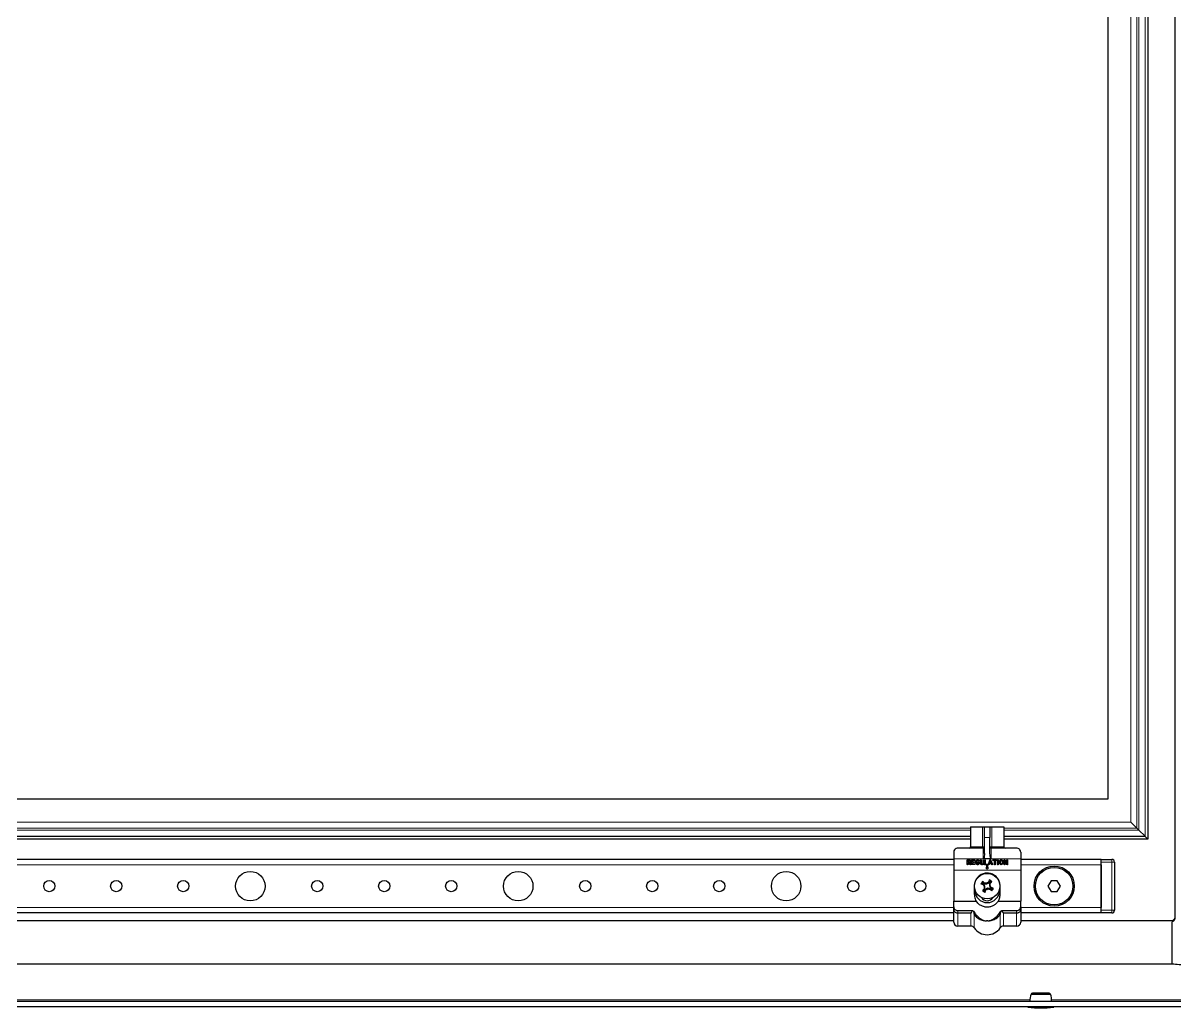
# Model space of a CAD drawing. Header units: millimetres. Extents: x -988 to 2049, y -1707 to 978.
# Drawn here: x 1357.3 to 1787.2, y -1433.2 to -1065.4 of the extents above; entities that cross this region are included whole.
import ezdxf

# ---------------------------------------------------------------- set-up
doc = ezdxf.new("R2010")
doc.units = ezdxf.units.MM

msp = doc.modelspace()

# ---------------------------------------------------------------- linework, layer by layer
at = {"color": 7, "linetype": 'Continuous', "lineweight": 25}
for p, q in [((1787.14, 689.34), (1787.14, -1399.66)), ((1777.14, 659.84), (1777.14, -1370.16)), ((1762.14, 644.84), (1762.14, -1355.16)), ((1762.14, -1355.16), (922.14, -1355.16)), ((1710.89, -1365.51), (1710.89, -1373.01)), ((1710.89, -1365.51), (1715.42, -1365.51)), ((1715.42, -1365.51), (1716.14, -1365.51)), ((1716.14, -1365.51), (1718.14, -1365.51)), ((1716.14, -1369.51), (1716.14, -1365.51)), ((1718.14, -1365.51), (1718.14, -1369.51)), ((1718.14, -1365.51), (1718.86, -1365.51)), ((1718.86, -1365.51), (1723.39, -1365.51)), ((1723.39, -1365.51), (1723.39, -1373.01)), ((1773.04, -1366.06), (1770.73, -1363.75)), ((1773.73, -1366.75), (1773.04, -1366.06)), ((1776.04, -1369.06), (1773.73, -1366.75)), ((1710.89, -1370.16), (907.14, -1370.16)), ((1716.14, -1375.45), (1716.14, -1369.51)), ((1718.14, -1375.45), (1718.14, -1369.51)), ((1777.14, -1370.16), (1723.39, -1370.16)), ((1777.14, -1370.16), (1776.14, -1369.16)), ((1704.64, -1375.01), (1704.64, -1377.51)), ((1715.64, -1373.51), (1706.14, -1373.51)), ((1728.14, -1373.51), (1718.64, -1373.51)), ((1729.64, -1375.01), (1729.64, -1377.51)), ((1704.64, -1377.66), (924.64, -1377.66)), ((1704.64, -1377.51), (1704.64, -1381.76)), ((1709.73, -1379.53), (1709.73, -1377.86)), ((1709.73, -1377.86), (1710.49, -1377.86)), ((1710.49, -1378.13), (1710, -1378.13)), ((1710, -1378.13), (1710, -1378.63)), ((1710, -1378.63), (1710.59, -1378.63)), ((1710.29, -1378.89), (1710, -1378.89)), ((1710, -1378.89), (1710, -1379.53)), ((1710.78, -1379.6), (1710.29, -1378.89)), ((1710.59, -1378.89), (1711, -1379.46)), ((1711.34, -1379.64), (1711.34, -1377.86)), ((1711.34, -1377.86), (1712.4, -1377.86)), ((1712.4, -1379.64), (1711.34, -1379.64)), ((1712.4, -1378.13), (1711.6, -1378.13)), ((1711.6, -1378.13), (1711.6, -1378.53)), ((1711.6, -1378.53), (1712.35, -1378.53)), ((1712.35, -1378.8), (1711.6, -1378.8)), ((1711.6, -1378.8), (1711.6, -1379.37)), ((1711.6, -1379.37), (1712.4, -1379.37)), ((1713.88, -1378.97), (1713.67, -1378.97)), ((1713.68, -1378.7), (1714.17, -1378.7)), ((1714.17, -1378.7), (1714.17, -1379)), ((1714.6, -1379.05), (1714.6, -1377.97)), ((1714.86, -1377.97), (1714.86, -1379.05)), ((1715.61, -1379.03), (1715.61, -1377.97)), ((1715.87, -1377.97), (1715.87, -1379.04)), ((1716.16, -1379.66), (1716.16, -1378)), ((1717.22, -1379.66), (1716.16, -1379.66)), ((1716.42, -1378), (1716.42, -1379.4)), ((1716.42, -1379.4), (1717.22, -1379.4)), ((1717.39, -1379.86), (1716.89, -1379.86)), ((1716.89, -1379.86), (1716.89, -1380.86)), ((1717.39, -1380.86), (1717.39, -1379.86)), ((1717.58, -1379.48), (1718.15, -1377.95)), ((1717.92, -1379.33), (1717.83, -1379.57)), ((1718.73, -1379.33), (1717.92, -1379.33)), ((1718.32, -1378.19), (1718.01, -1379.06)), ((1718.01, -1379.06), (1718.64, -1379.06)), ((1718.64, -1379.06), (1718.32, -1378.19)), ((1718.48, -1377.97), (1719.07, -1379.49)), ((1718.82, -1379.57), (1718.73, -1379.33)), ((1719.41, -1377.86), (1720.53, -1377.86)), ((1719.83, -1378.13), (1719.41, -1378.13)), ((1719.83, -1379.59), (1719.83, -1378.13)), ((1720.53, -1378.13), (1720.14, -1378.13)), ((1720.14, -1378.13), (1720.14, -1379.59)), ((1721, -1379.53), (1721, -1377.99)), ((1721.26, -1377.99), (1721.26, -1379.53)), ((1723.42, -1379.53), (1723.42, -1377.97)), ((1724.52, -1379.55), (1723.68, -1378.29)), ((1723.68, -1378.29), (1723.68, -1379.52)), ((1723.69, -1377.92), (1724.5, -1379.16)), ((1724.5, -1379.16), (1724.5, -1377.97)), ((1724.76, -1377.97), (1724.76, -1379.53)), ((1729.64, -1377.51), (1729.64, -1381.76)), ((1759.64, -1377.66), (1729.64, -1377.66)), ((1759.64, -1377.66), (1763.64, -1377.66)), ((1759.64, -1378.66), (1759.64, -1377.66)), ((1759.64, -1396.66), (1759.64, -1378.66)), ((1759.64, -1379.66), (1759.64, -1395.66)), ((1764.64, -1378.66), (1764.64, -1396.66)), ((1704.64, -1381.76), (1704.64, -1393.26)), ((1716.64, -1380.86), (1717.14, -1381.36)), ((1716.89, -1380.86), (1716.64, -1380.86)), ((1717.14, -1381.36), (1717.64, -1380.86)), ((1717.64, -1380.86), (1717.39, -1380.86)), ((1729.64, -1381.76), (1729.64, -1393.26)), ((1712.29, -1387.66), (1712.29, -1390.66)), ((1715.12, -1386.71), (1714.82, -1386.82)), ((1715.12, -1386.71), (1715.46, -1386.2)), ((1715.88, -1386.97), (1715.12, -1386.71)), ((1715.46, -1386.2), (1715.43, -1385.88)), ((1715.46, -1386.2), (1716, -1386.79)), ((1715.88, -1386.97), (1715.72, -1387.15)), ((1716.32, -1387.83), (1715.88, -1386.97)), ((1716, -1386.79), (1716.1, -1386.57)), ((1716, -1386.79), (1716.97, -1386.84)), ((1716.32, -1387.83), (1716.08, -1387.88)), ((1716.27, -1388.8), (1716.32, -1387.83)), ((1717.31, -1388.48), (1716.45, -1388.92)), ((1716.97, -1386.84), (1716.92, -1386.6)), ((1716.97, -1386.84), (1717.83, -1386.4)), ((1717.31, -1388.48), (1717.36, -1388.72)), ((1718.28, -1388.53), (1717.31, -1388.48)), ((1717.83, -1386.4), (1717.65, -1386.24)), ((1717.83, -1386.4), (1718.09, -1385.65)), ((1718.01, -1386.52), (1717.96, -1387.49)), ((1717.96, -1387.49), (1718.2, -1387.44)), ((1717.96, -1387.49), (1718.4, -1388.35)), ((1718.09, -1385.65), (1717.99, -1385.34)), ((1718.6, -1385.98), (1718.01, -1386.52)), ((1718.01, -1386.52), (1718.24, -1386.62)), ((1718.09, -1385.65), (1718.6, -1385.98)), ((1718.4, -1388.35), (1718.56, -1388.17)), ((1718.4, -1388.35), (1719.16, -1388.61)), ((1718.6, -1385.98), (1718.92, -1385.95)), ((1721.99, -1390.66), (1721.99, -1387.66)), ((1740.99, -1385.66), (1739.83, -1387.66)), ((1739.83, -1387.66), (1740.99, -1389.66)), ((1743.3, -1385.66), (1740.99, -1385.66)), ((1744.45, -1387.66), (1743.3, -1385.66)), ((1743.3, -1389.66), (1744.45, -1387.66)), ((1712.49, -1389.16), (1712.29, -1389.16)), ((1715.68, -1389.35), (1715.36, -1389.37)), ((1715.68, -1389.35), (1716.27, -1388.8)), ((1716.19, -1389.68), (1715.68, -1389.35)), ((1716.27, -1388.8), (1716.05, -1388.7)), ((1716.45, -1388.92), (1716.19, -1389.68)), ((1716.19, -1389.68), (1716.29, -1389.98)), ((1716.45, -1388.92), (1716.63, -1389.08)), ((1718.28, -1388.53), (1718.18, -1388.76)), ((1718.83, -1389.12), (1718.28, -1388.53)), ((1719.16, -1388.61), (1718.83, -1389.12)), ((1718.83, -1389.12), (1718.85, -1389.44)), ((1719.16, -1388.61), (1719.46, -1388.51)), ((1721.99, -1389.16), (1721.79, -1389.16)), ((1740.99, -1389.66), (1743.3, -1389.66)), ((1704.64, -1395.41), (1704.64, -1393.26)), ((1704.64, -1393.26), (1713.05, -1393.26)), ((1704.64, -1396.32), (1704.64, -1395.41)), ((1704.64, -1401.11), (1704.64, -1396.32)), ((1706.14, -1396.8), (1711.66, -1396.8)), ((1721.23, -1393.26), (1729.64, -1393.26)), ((1722.62, -1396.8), (1728.14, -1396.8)), ((1729.64, -1395.41), (1729.64, -1393.26)), ((1729.64, -1395.41), (1729.64, -1396.32)), ((1729.64, -1396.32), (1729.64, -1401.11)), ((1759.64, -1397.66), (1759.64, -1396.66)), ((1704.64, -1400.66), (898.14, -1400.66)), ((1704.64, -1397.66), (924.64, -1397.66)), ((1706.14, -1397.69), (1711.05, -1397.69)), ((1723.23, -1397.69), (1728.14, -1397.69)), ((1759.64, -1397.66), (1729.64, -1397.66)), ((1786.14, -1400.66), (1729.64, -1400.66)), ((1763.64, -1397.66), (1759.64, -1397.66)), ((1786.14, -1416.66), (1786.14, -1400.99)), ((1711.05, -1402.61), (1706.14, -1402.61)), ((1728.14, -1402.61), (1723.23, -1402.61)), ((898.14, -1416.66), (1786.14, -1416.66)), ((847.44, -1430.66), (1836.84, -1430.66)), ((1733.55, -1428.05), (1737.14, -1428.05)), ((1740.24, -1427.66), (1734.04, -1427.66)), ((1737.14, -1428.05), (1740.73, -1428.05)), ((847.44, -1432.66), (1836.84, -1432.66))]:
    msp.add_line(p, q, dxfattribs=at)
at = {"color": 8, "linetype": 'Continuous', "lineweight": 18}
for p, q in [((1776.04, 658.74), (1776.04, -1369.06)), ((1776.14, 658.84), (1776.14, -1369.16)), ((1770.73, 653.43), (1770.73, -1363.75)), ((1773.04, 655.74), (1773.04, -1366.06)), ((1773.73, 656.43), (1773.73, -1366.75)), ((1710.89, -1366.75), (910.55, -1366.75)), ((1710.89, -1366.06), (911.24, -1366.06)), ((1770.73, -1363.75), (913.55, -1363.75)), ((1715.42, -1373.01), (1715.42, -1365.51)), ((1718.86, -1365.51), (1718.86, -1373.01)), ((1773.04, -1366.06), (1723.39, -1366.06)), ((1773.73, -1366.75), (1723.39, -1366.75)), ((1710.89, -1369.16), (908.14, -1369.16)), ((1710.89, -1369.06), (908.24, -1369.06)), ((1718.14, -1369.51), (1716.14, -1369.51)), ((1776.04, -1369.06), (1723.39, -1369.06)), ((1776.14, -1369.16), (1723.39, -1369.16)), ((1710.89, -1373.01), (1715.42, -1373.01)), ((1715.42, -1373.01), (1716.14, -1373.01)), ((1715.64, -1377.51), (1715.64, -1373.51)), ((1716.14, -1377.51), (1716.14, -1375.45)), ((1718.14, -1373.01), (1718.86, -1373.01)), ((1718.64, -1373.51), (1718.64, -1377.44)), ((1718.86, -1373.01), (1723.39, -1373.01)), ((1704.64, -1379.66), (924.64, -1379.66)), ((1715.64, -1377.51), (1704.64, -1377.51)), ((1729.64, -1377.51), (1716.14, -1377.51)), ((1759.64, -1379.66), (1729.64, -1379.66)), ((1763.64, -1378.66), (1759.64, -1378.66)), ((1763.64, -1377.66), (1763.64, -1378.66)), ((1763.64, -1396.66), (1763.64, -1378.66)), ((1763.64, -1378.66), (1764.64, -1378.66)), ((1729.64, -1381.76), (1704.64, -1381.76)), ((1704.64, -1395.66), (924.64, -1395.66)), ((1706.14, -1396.8), (1706.14, -1397.69)), ((1728.14, -1397.69), (1728.14, -1396.8)), ((1759.64, -1395.66), (1729.64, -1395.66)), ((1759.64, -1396.66), (1763.64, -1396.66)), ((1763.64, -1396.66), (1763.64, -1397.66)), ((1763.64, -1396.66), (1764.64, -1396.66)), ((1706.14, -1397.69), (1706.14, -1402.61)), ((1711.05, -1402.61), (1711.05, -1397.69)), ((1712.29, -1398.29), (1712.29, -1403.26)), ((1722, -1403.26), (1722, -1398.29)), ((1723.23, -1397.69), (1723.23, -1402.61)), ((1728.14, -1402.61), (1728.14, -1397.69)), ((1733.1, -1430.06), (951.19, -1430.06)), ((1836.54, -1430.06), (1741.19, -1430.06)), ((1732.28, -1432.79), (1737.14, -1432.79)), ((1732.39, -1432.91), (1737.14, -1432.91)), ((1737.14, -1432.79), (1742, -1432.79)), ((1737.14, -1432.91), (1741.89, -1432.91))]:
    msp.add_line(p, q, dxfattribs=at)
at = {"color": 8, "linetype": 'Continuous', "lineweight": 18, "flags": 128}
for points in [[(1715.42, -1373.01), (1715.41, -1373.11), (1715.41, -1373.2), (1715.39, -1373.29), (1715.38, -1373.36), (1715.36, -1373.43), (1715.33, -1373.47), (1715.31, -1373.5), (1715.28, -1373.51)], [(1719, -1373.51), (1718.98, -1373.5), (1718.95, -1373.47), (1718.93, -1373.43), (1718.91, -1373.36), (1718.89, -1373.29), (1718.88, -1373.2), (1718.87, -1373.11), (1718.86, -1373.01)]]:
    msp.add_lwpolyline(points, dxfattribs=at)
at = {"color": 7, "linetype": 'Continuous', "lineweight": 25}
for centre, radius in [((1442.14, -1387.66), 5.5), ((1542.14, -1387.66), 5.5), ((1642.14, -1387.66), 5.5), ((1717.14, -1387.66), 4.75), ((1742.14, -1387.66), 7.5), ((1742.14, -1387.66), 7), ((1367.14, -1387.66), 2.1), ((1392.14, -1387.66), 2.1), ((1417.14, -1387.66), 2.1), ((1467.14, -1387.66), 2.1), ((1492.14, -1387.66), 2.1), ((1517.14, -1387.66), 2.1), ((1567.14, -1387.66), 2.1), ((1592.14, -1387.66), 2.1), ((1617.14, -1387.66), 2.1), ((1667.14, -1387.66), 2.1), ((1692.14, -1387.66), 2.1)]:
    msp.add_circle(centre, radius, dxfattribs=at)
for centre, radius, start, end in [((1710.39, -1373.01), 0.5, 270, 0), ((1715.64, -1373.01), 0.5, 270, 0), ((1718.64, -1373.01), 0.5, 180, 270), ((1723.89, -1373.01), 0.5, 180, 270), ((1763.64, -1378.66), 1, 0, 90), ((1777.86, -1427.21), 74.88, 146.4919, 147.3486), ((1739.55, -1322.35), 69.05, 249.0058, 249.8057), ((1666.46, -1434.56), 69.05, 44.0348, 44.8347), ((1783.62, -1353.9), 75.61, 206.0937, 206.7115), ((1791.6, -1391.67), 75.61, 177.129, 177.7468), ((1713.13, -1462.12), 75.61, 87.129, 87.7468), ((1750.9, -1454.14), 75.61, 116.0937, 116.7115), ((1782.45, -1410.07), 69.05, 159.0058, 159.8057), ((1677.59, -1448.38), 74.88, 56.4919, 57.3486), ((1642.68, -1383.65), 75.61, 357.129, 357.7468), ((1650.66, -1421.42), 75.61, 26.0937, 26.7115), ((1670.24, -1336.98), 69.05, 314.0348, 314.8347), ((1694.73, -1452.97), 69.05, 69.0058, 69.8057), ((1717.14, -1389.16), 4.65, 180, 0), ((1717.14, -1390.66), 2.5, 209.1764, 330.8236), ((1764.04, -1438.34), 69.05, 134.0348, 134.8347), ((1756.69, -1326.94), 74.88, 236.4919, 237.3486), ((1651.83, -1365.25), 69.05, 339.0058, 339.8057), ((1683.38, -1321.18), 75.61, 296.0937, 296.7115), ((1721.15, -1313.2), 75.61, 267.129, 267.7468), ((1767.82, -1340.76), 69.05, 224.0348, 224.8347), ((1656.42, -1348.11), 74.88, 326.4919, 327.3486), ((1763.64, -1396.66), 1, 270, 0), ((1706.14, -1401.11), 1.5, 180, 270), ((1728.14, -1401.11), 1.5, 270, 0), ((1711.05, -1404.11), 1.5, 34.5604, 90), ((1717.14, -1399.92), 5.9, 214.5604, 325.4396), ((1723.23, -1404.11), 1.5, 90, 145.4396), ((1739.26, -1430.4), 6.18, 157.6346, 182.4658), ((1734.04, -1428.16), 0.5, 90, 166.6165), ((1740.24, -1428.16), 0.5, 13.3835, 90), ((1735.02, -1430.4), 6.18, 357.5342, 22.3654), ((1758.05, -1432.72), 25.77, 179.861, 180.139), ((1732.41, -1432.79), 0.126, 180, 263.9744), ((1737.14, -1387.91), 45.25, 263.9744, 269.9984), ((1737.14, -1387.91), 45.25, 270.0016, 276.0256), ((1741.88, -1432.79), 0.126, 276.0256, 0), ((1716.24, -1432.72), 25.77, 359.861, 0.139)]:
    msp.add_arc(centre, radius, start, end, dxfattribs=at)
msp.add_ellipse((17145.32, -1377.51), major_axis=(15429.18, 0), ratio=0.000259, start_param=3.123591, end_param=3.141593, dxfattribs=at)
for points, knots in [([(1706.14, -1373.51), (1706.14, -1373.51), (1706.07, -1373.51), (1705.72, -1373.54), (1705.19, -1373.77), (1704.72, -1374.35), (1704.66, -1374.82), (1704.64, -1375.01)], [0, 0, 0, 0, 0.003231, 0.101221, 0.514725, 0.80586, 1, 1, 1, 1]), ([(1716.14, -1375.45), (1716.1, -1375.79), (1716.02, -1376.49), (1715.77, -1377.16), (1715.64, -1377.51), (1715.64, -1377.51)], [0, 0, 0, 0, 0.4754612, 0.9940565, 1, 1, 1, 1]), ([(1718.64, -1377.44), (1718.64, -1377.44), (1718.64, -1377.44), (1718.63, -1377.43), (1718.62, -1377.42), (1718.58, -1377.33), (1718.46, -1377), (1718.24, -1376.37), (1718.18, -1375.77), (1718.14, -1375.45)], [0, 0, 0, 0, 0.00167, 0.003889, 0.009531, 0.034361, 0.132751, 0.526214, 1, 1, 1, 1]), ([(1729.64, -1375.01), (1729.62, -1374.82), (1729.56, -1374.35), (1729.09, -1373.77), (1728.56, -1373.54), (1728.21, -1373.51), (1728.14, -1373.51), (1728.14, -1373.51)], [0, 0, 0, 0, 0.19414, 0.485275, 0.898779, 0.996769, 1, 1, 1, 1]), ([(1709.85, -1379.66), (1709.83, -1379.66), (1709.8, -1379.66), (1709.75, -1379.62), (1709.74, -1379.57), (1709.73, -1379.54), (1709.73, -1379.53)], [0, 0, 0, 0, 0.280437, 0.558281, 0.778899, 1, 1, 1, 1]), ([(1710, -1379.53), (1710, -1379.55), (1709.99, -1379.59), (1709.95, -1379.64), (1709.9, -1379.66), (1709.87, -1379.66), (1709.85, -1379.66)], [0, 0, 0, 0, 0.280498, 0.558325, 0.778868, 1, 1, 1, 1]), ([(1710.49, -1377.86), (1710.57, -1377.87), (1710.7, -1377.88), (1710.81, -1377.96), (1710.86, -1378)], [0, 0, 0, 0, 0.559747, 1, 1, 1, 1]), ([(1710.68, -1378.19), (1710.65, -1378.17), (1710.59, -1378.13), (1710.52, -1378.13), (1710.49, -1378.13)], [0, 0, 0, 0, 0.559136, 1, 1, 1, 1]), ([(1710.59, -1378.63), (1710.61, -1378.63), (1710.65, -1378.62), (1710.68, -1378.59), (1710.69, -1378.58)], [0, 0, 0, 0, 0.558174, 1, 1, 1, 1]), ([(1710.83, -1378.8), (1710.79, -1378.83), (1710.72, -1378.88), (1710.63, -1378.89), (1710.59, -1378.89)], [0, 0, 0, 0, 0.56031, 1, 1, 1, 1]), ([(1710.76, -1378.39), (1710.76, -1378.35), (1710.75, -1378.27), (1710.7, -1378.22), (1710.68, -1378.19)], [0, 0, 0, 0, 0.559692, 1, 1, 1, 1]), ([(1710.69, -1378.58), (1710.7, -1378.57), (1710.73, -1378.54), (1710.76, -1378.47), (1710.76, -1378.42), (1710.76, -1378.39)], [0, 0, 0, 0, 0.279917, 0.56006, 1, 1, 1, 1]), ([(1710.88, -1379.66), (1710.87, -1379.66), (1710.84, -1379.66), (1710.81, -1379.64), (1710.79, -1379.62), (1710.78, -1379.6)], [0, 0, 0, 0, 0.28022, 0.561305, 1, 1, 1, 1]), ([(1711.03, -1378.39), (1711.02, -1378.48), (1711, -1378.64), (1710.88, -1378.75), (1710.83, -1378.8)], [0, 0, 0, 0, 0.559457, 1, 1, 1, 1]), ([(1710.86, -1378), (1710.92, -1378.06), (1711.01, -1378.18), (1711.02, -1378.32), (1711.03, -1378.39)], [0, 0, 0, 0, 0.558947, 1, 1, 1, 1]), ([(1711.03, -1379.53), (1711.02, -1379.55), (1711.02, -1379.59), (1710.97, -1379.63), (1710.92, -1379.66), (1710.89, -1379.66), (1710.88, -1379.66)], [0, 0, 0, 0, 0.278138, 0.558544, 0.779161, 1, 1, 1, 1]), ([(1711, -1379.46), (1711.01, -1379.47), (1711.02, -1379.49), (1711.03, -1379.52), (1711.03, -1379.53)], [0, 0, 0, 0, 0.561079, 1, 1, 1, 1]), ([(1712.35, -1378.53), (1712.37, -1378.53), (1712.41, -1378.54), (1712.47, -1378.56), (1712.5, -1378.61), (1712.5, -1378.65), (1712.5, -1378.67)], [0, 0, 0, 0, 0.2809452, 0.5598972, 0.7795247, 1, 1, 1, 1]), ([(1712.5, -1378.67), (1712.5, -1378.69), (1712.5, -1378.73), (1712.44, -1378.79), (1712.38, -1378.8), (1712.35, -1378.8)], [0, 0, 0, 0, 0.281099, 0.559768, 1, 1, 1, 1]), ([(1712.4, -1377.86), (1712.42, -1377.86), (1712.47, -1377.87), (1712.52, -1377.89), (1712.55, -1377.94), (1712.55, -1377.98), (1712.55, -1377.99)], [0, 0, 0, 0, 0.280872, 0.559701, 0.779382, 1, 1, 1, 1]), ([(1712.55, -1377.99), (1712.55, -1378.02), (1712.55, -1378.06), (1712.49, -1378.12), (1712.44, -1378.12), (1712.4, -1378.13)], [0, 0, 0, 0, 0.2810527, 0.5596626, 1, 1, 1, 1]), ([(1712.4, -1379.37), (1712.42, -1379.37), (1712.47, -1379.38), (1712.52, -1379.4), (1712.55, -1379.45), (1712.55, -1379.49), (1712.55, -1379.5)], [0, 0, 0, 0, 0.280912, 0.559714, 0.779499, 1, 1, 1, 1]), ([(1712.55, -1379.5), (1712.55, -1379.53), (1712.55, -1379.57), (1712.49, -1379.63), (1712.44, -1379.63), (1712.4, -1379.64)], [0, 0, 0, 0, 0.2812138, 0.5599009, 1, 1, 1, 1]), ([(1712.9, -1378.76), (1712.9, -1378.63), (1712.92, -1378.39), (1713.04, -1378.18), (1713.1, -1378.09)], [0, 0, 0, 0, 0.56034, 1, 1, 1, 1]), ([(1713.09, -1379.37), (1713.03, -1379.26), (1712.92, -1379.08), (1712.9, -1378.86), (1712.9, -1378.76)], [0, 0, 0, 0, 0.559347, 1, 1, 1, 1]), ([(1713.62, -1379.66), (1713.56, -1379.66), (1713.44, -1379.65), (1713.25, -1379.56), (1713.15, -1379.44), (1713.09, -1379.37)], [0, 0, 0, 0, 0.280314, 0.560507, 1, 1, 1, 1]), ([(1713.1, -1378.09), (1713.17, -1378.01), (1713.31, -1377.87), (1713.5, -1377.85), (1713.58, -1377.84)], [0, 0, 0, 0, 0.559217, 1, 1, 1, 1]), ([(1713.58, -1378.1), (1713.54, -1378.11), (1713.47, -1378.11), (1713.34, -1378.19), (1713.19, -1378.4), (1713.17, -1378.62), (1713.16, -1378.76)], [0, 0, 0, 0, 0.125332, 0.250695, 0.500738, 1, 1, 1, 1]), ([(1713.16, -1378.76), (1713.17, -1378.85), (1713.18, -1379), (1713.25, -1379.13), (1713.28, -1379.19)], [0, 0, 0, 0, 0.55998, 1, 1, 1, 1]), ([(1713.28, -1379.19), (1713.33, -1379.25), (1713.41, -1379.36), (1713.55, -1379.39), (1713.61, -1379.4)], [0, 0, 0, 0, 0.560858, 1, 1, 1, 1]), ([(1713.54, -1378.83), (1713.55, -1378.81), (1713.55, -1378.77), (1713.58, -1378.72), (1713.63, -1378.7), (1713.66, -1378.7), (1713.68, -1378.7)], [0, 0, 0, 0, 0.280637, 0.55889, 0.779144, 1, 1, 1, 1]), ([(1713.67, -1378.97), (1713.65, -1378.96), (1713.61, -1378.96), (1713.57, -1378.93), (1713.55, -1378.88), (1713.55, -1378.85), (1713.54, -1378.83)], [0, 0, 0, 0, 0.280664, 0.558735, 0.779002, 1, 1, 1, 1]), ([(1713.58, -1377.84), (1713.65, -1377.84), (1713.78, -1377.85), (1713.89, -1377.9), (1713.93, -1377.93)], [0, 0, 0, 0, 0.560514, 1, 1, 1, 1]), ([(1713.77, -1378.15), (1713.73, -1378.13), (1713.67, -1378.1), (1713.61, -1378.1), (1713.58, -1378.1)], [0, 0, 0, 0, 0.558634, 1, 1, 1, 1]), ([(1713.61, -1379.4), (1713.64, -1379.4), (1713.69, -1379.39), (1713.79, -1379.34), (1713.82, -1379.27), (1713.84, -1379.23)], [0, 0, 0, 0, 0.281265, 0.561609, 1, 1, 1, 1]), ([(1713.96, -1379.54), (1713.9, -1379.58), (1713.8, -1379.65), (1713.67, -1379.66), (1713.62, -1379.66)], [0, 0, 0, 0, 0.558998, 1, 1, 1, 1]), ([(1713.87, -1378.27), (1713.85, -1378.24), (1713.82, -1378.2), (1713.78, -1378.16), (1713.77, -1378.15)], [0, 0, 0, 0, 0.560467, 1, 1, 1, 1]), ([(1713.84, -1379.23), (1713.85, -1379.18), (1713.88, -1379.09), (1713.88, -1379), (1713.88, -1378.97)], [0, 0, 0, 0, 0.559597, 1, 1, 1, 1]), ([(1713.98, -1378.33), (1713.95, -1378.32), (1713.91, -1378.31), (1713.88, -1378.28), (1713.87, -1378.27)], [0, 0, 0, 0, 0.558039, 1, 1, 1, 1]), ([(1713.93, -1377.93), (1713.97, -1377.96), (1714.04, -1378.01), (1714.08, -1378.09), (1714.1, -1378.12)], [0, 0, 0, 0, 0.559542, 1, 1, 1, 1]), ([(1714.17, -1379), (1714.16, -1379.11), (1714.15, -1379.32), (1714.02, -1379.47), (1713.96, -1379.54)], [0, 0, 0, 0, 0.560493, 1, 1, 1, 1]), ([(1714.13, -1378.2), (1714.13, -1378.22), (1714.12, -1378.26), (1714.08, -1378.3), (1714.03, -1378.32), (1714, -1378.32), (1713.98, -1378.33)], [0, 0, 0, 0, 0.2777088, 0.5582085, 0.77892, 1, 1, 1, 1]), ([(1714.1, -1378.12), (1714.11, -1378.13), (1714.13, -1378.16), (1714.13, -1378.19), (1714.13, -1378.2)], [0, 0, 0, 0, 0.560691, 1, 1, 1, 1]), ([(1714.6, -1377.97), (1714.6, -1377.95), (1714.6, -1377.92), (1714.63, -1377.87), (1714.67, -1377.84), (1714.7, -1377.84), (1714.72, -1377.84)], [0, 0, 0, 0, 0.2808487, 0.55949, 0.7791576, 1, 1, 1, 1]), ([(1714.82, -1379.53), (1714.74, -1379.45), (1714.62, -1379.32), (1714.61, -1379.13), (1714.6, -1379.05)], [0, 0, 0, 0, 0.558332, 1, 1, 1, 1]), ([(1714.72, -1377.84), (1714.74, -1377.84), (1714.78, -1377.84), (1714.84, -1377.87), (1714.86, -1377.92), (1714.86, -1377.96), (1714.86, -1377.97)], [0, 0, 0, 0, 0.28091, 0.559174, 0.779166, 1, 1, 1, 1]), ([(1715.26, -1379.66), (1715.17, -1379.66), (1715.01, -1379.65), (1714.87, -1379.56), (1714.82, -1379.53)], [0, 0, 0, 0, 0.55925, 1, 1, 1, 1]), ([(1714.86, -1379.05), (1714.87, -1379.11), (1714.88, -1379.21), (1714.95, -1379.29), (1714.98, -1379.32)], [0, 0, 0, 0, 0.560313, 1, 1, 1, 1]), ([(1714.98, -1379.32), (1715.03, -1379.35), (1715.1, -1379.4), (1715.2, -1379.4), (1715.24, -1379.4)], [0, 0, 0, 0, 0.559441, 1, 1, 1, 1]), ([(1715.24, -1379.4), (1715.29, -1379.39), (1715.4, -1379.38), (1715.54, -1379.29), (1715.6, -1379.16), (1715.6, -1379.08), (1715.61, -1379.03)], [0, 0, 0, 0, 0.280935, 0.559487, 0.779245, 1, 1, 1, 1]), ([(1715.87, -1379.04), (1715.86, -1379.13), (1715.85, -1379.31), (1715.69, -1379.53), (1715.47, -1379.63), (1715.33, -1379.65), (1715.26, -1379.66)], [0, 0, 0, 0, 0.280416, 0.558636, 0.778958, 1, 1, 1, 1]), ([(1715.61, -1377.97), (1715.61, -1377.95), (1715.61, -1377.92), (1715.64, -1377.87), (1715.68, -1377.84), (1715.71, -1377.84), (1715.73, -1377.84)], [0, 0, 0, 0, 0.2809002, 0.5594983, 0.7791483, 1, 1, 1, 1]), ([(1715.73, -1377.84), (1715.75, -1377.84), (1715.79, -1377.84), (1715.84, -1377.87), (1715.87, -1377.92), (1715.87, -1377.96), (1715.87, -1377.97)], [0, 0, 0, 0, 0.280888, 0.559023, 0.779155, 1, 1, 1, 1]), ([(1716.16, -1378), (1716.16, -1377.98), (1716.16, -1377.94), (1716.19, -1377.89), (1716.23, -1377.87), (1716.26, -1377.86), (1716.28, -1377.86)], [0, 0, 0, 0, 0.280912, 0.559405, 0.779108, 1, 1, 1, 1]), ([(1716.28, -1377.86), (1716.3, -1377.86), (1716.34, -1377.87), (1716.39, -1377.9), (1716.42, -1377.95), (1716.42, -1377.98), (1716.42, -1378)], [0, 0, 0, 0, 0.280813, 0.559099, 0.77917, 1, 1, 1, 1]), ([(1717.22, -1379.4), (1717.24, -1379.4), (1717.28, -1379.4), (1717.34, -1379.43), (1717.37, -1379.48), (1717.37, -1379.51), (1717.37, -1379.53)], [0, 0, 0, 0, 0.280855, 0.559718, 0.779518, 1, 1, 1, 1]), ([(1717.37, -1379.53), (1717.37, -1379.55), (1717.37, -1379.59), (1717.31, -1379.65), (1717.26, -1379.66), (1717.22, -1379.66)], [0, 0, 0, 0, 0.281266, 0.560078, 1, 1, 1, 1]), ([(1717.57, -1379.54), (1717.57, -1379.53), (1717.57, -1379.51), (1717.58, -1379.49), (1717.58, -1379.48)], [0, 0, 0, 0, 0.559504, 1, 1, 1, 1]), ([(1717.7, -1379.66), (1717.68, -1379.66), (1717.64, -1379.65), (1717.6, -1379.62), (1717.58, -1379.58), (1717.57, -1379.55), (1717.57, -1379.54)], [0, 0, 0, 0, 0.2795786, 0.5591942, 0.7795822, 1, 1, 1, 1]), ([(1717.83, -1379.57), (1717.82, -1379.59), (1717.81, -1379.62), (1717.76, -1379.66), (1717.72, -1379.66), (1717.7, -1379.66)], [0, 0, 0, 0, 0.28077, 0.560807, 1, 1, 1, 1]), ([(1718.15, -1377.95), (1718.16, -1377.93), (1718.18, -1377.9), (1718.22, -1377.85), (1718.27, -1377.84), (1718.3, -1377.84)], [0, 0, 0, 0, 0.281465, 0.561772, 1, 1, 1, 1]), ([(1718.3, -1377.84), (1718.32, -1377.84), (1718.37, -1377.84), (1718.44, -1377.88), (1718.46, -1377.94), (1718.48, -1377.97)], [0, 0, 0, 0, 0.281226, 0.561522, 1, 1, 1, 1]), ([(1718.94, -1379.66), (1718.92, -1379.66), (1718.89, -1379.66), (1718.85, -1379.62), (1718.83, -1379.59), (1718.82, -1379.57)], [0, 0, 0, 0, 0.280695, 0.560335, 1, 1, 1, 1]), ([(1719.08, -1379.54), (1719.08, -1379.56), (1719.07, -1379.6), (1719.03, -1379.64), (1718.98, -1379.66), (1718.95, -1379.66), (1718.94, -1379.66)], [0, 0, 0, 0, 0.278517, 0.558613, 0.779333, 1, 1, 1, 1]), ([(1719.07, -1379.49), (1719.07, -1379.49), (1719.08, -1379.51), (1719.08, -1379.53), (1719.08, -1379.54)], [0, 0, 0, 0, 0.560081, 1, 1, 1, 1]), ([(1719.27, -1377.99), (1719.28, -1377.97), (1719.28, -1377.93), (1719.31, -1377.88), (1719.36, -1377.86), (1719.39, -1377.86), (1719.41, -1377.86)], [0, 0, 0, 0, 0.2807125, 0.5587014, 0.7790455, 1, 1, 1, 1]), ([(1719.41, -1378.13), (1719.39, -1378.13), (1719.35, -1378.12), (1719.3, -1378.09), (1719.28, -1378.04), (1719.27, -1378.01), (1719.27, -1377.99)], [0, 0, 0, 0, 0.28076, 0.558821, 0.778915, 1, 1, 1, 1]), ([(1719.97, -1379.73), (1719.95, -1379.73), (1719.9, -1379.73), (1719.85, -1379.7), (1719.83, -1379.64), (1719.83, -1379.61), (1719.83, -1379.59)], [0, 0, 0, 0, 0.280822, 0.559059, 0.779094, 1, 1, 1, 1]), ([(1720.14, -1379.59), (1720.14, -1379.62), (1720.13, -1379.66), (1720.07, -1379.73), (1720.01, -1379.73), (1719.97, -1379.73)], [0, 0, 0, 0, 0.280801, 0.559621, 1, 1, 1, 1]), ([(1720.53, -1377.86), (1720.55, -1377.86), (1720.59, -1377.87), (1720.65, -1377.89), (1720.68, -1377.94), (1720.69, -1377.98), (1720.69, -1377.99)], [0, 0, 0, 0, 0.280951, 0.559967, 0.779431, 1, 1, 1, 1]), ([(1720.69, -1377.99), (1720.69, -1378.02), (1720.68, -1378.06), (1720.62, -1378.12), (1720.57, -1378.12), (1720.53, -1378.13)], [0, 0, 0, 0, 0.281019, 0.559679, 1, 1, 1, 1]), ([(1721, -1377.99), (1721, -1377.97), (1721, -1377.94), (1721.03, -1377.89), (1721.07, -1377.87), (1721.1, -1377.86), (1721.12, -1377.86)], [0, 0, 0, 0, 0.280828, 0.559417, 0.779393, 1, 1, 1, 1]), ([(1721.12, -1379.66), (1721.1, -1379.66), (1721.06, -1379.66), (1721.02, -1379.62), (1721, -1379.57), (1721, -1379.54), (1721, -1379.53)], [0, 0, 0, 0, 0.2804367, 0.5582807, 0.7788987, 1, 1, 1, 1]), ([(1721.12, -1377.86), (1721.14, -1377.86), (1721.18, -1377.87), (1721.24, -1377.9), (1721.26, -1377.94), (1721.26, -1377.98), (1721.26, -1377.99)], [0, 0, 0, 0, 0.280765, 0.559178, 0.779175, 1, 1, 1, 1]), ([(1721.26, -1379.53), (1721.26, -1379.55), (1721.26, -1379.59), (1721.22, -1379.64), (1721.17, -1379.66), (1721.14, -1379.66), (1721.12, -1379.66)], [0, 0, 0, 0, 0.280518, 0.5583, 0.778735, 1, 1, 1, 1]), ([(1721.72, -1378.76), (1721.73, -1378.63), (1721.74, -1378.41), (1721.84, -1378.22), (1721.89, -1378.13)], [0, 0, 0, 0, 0.559914, 1, 1, 1, 1]), ([(1721.9, -1379.38), (1721.84, -1379.27), (1721.73, -1379.08), (1721.72, -1378.86), (1721.72, -1378.76)], [0, 0, 0, 0, 0.559149, 1, 1, 1, 1]), ([(1721.89, -1378.13), (1721.96, -1378.04), (1722.08, -1377.88), (1722.28, -1377.85), (1722.37, -1377.84)], [0, 0, 0, 0, 0.560137, 1, 1, 1, 1]), ([(1722.4, -1379.66), (1722.34, -1379.66), (1722.23, -1379.65), (1722.05, -1379.56), (1721.95, -1379.45), (1721.9, -1379.38)], [0, 0, 0, 0, 0.280367, 0.560574, 1, 1, 1, 1]), ([(1722.08, -1378.31), (1722.05, -1378.39), (1721.99, -1378.53), (1721.98, -1378.69), (1721.98, -1378.76)], [0, 0, 0, 0, 0.559075, 1, 1, 1, 1]), ([(1721.98, -1378.76), (1721.99, -1378.85), (1721.99, -1379), (1722.06, -1379.14), (1722.09, -1379.2)], [0, 0, 0, 0, 0.560273, 1, 1, 1, 1]), ([(1722.37, -1378.1), (1722.33, -1378.11), (1722.26, -1378.11), (1722.16, -1378.18), (1722.11, -1378.26), (1722.08, -1378.31)], [0, 0, 0, 0, 0.279832, 0.559843, 1, 1, 1, 1]), ([(1722.09, -1379.2), (1722.13, -1379.26), (1722.21, -1379.37), (1722.34, -1379.39), (1722.4, -1379.4)], [0, 0, 0, 0, 0.5605673, 1, 1, 1, 1]), ([(1722.37, -1377.84), (1722.43, -1377.84), (1722.54, -1377.85), (1722.74, -1377.94), (1722.84, -1378.06), (1722.9, -1378.13)], [0, 0, 0, 0, 0.280496, 0.560765, 1, 1, 1, 1]), ([(1722.71, -1378.31), (1722.66, -1378.24), (1722.57, -1378.13), (1722.43, -1378.11), (1722.37, -1378.1)], [0, 0, 0, 0, 0.559596, 1, 1, 1, 1]), ([(1722.4, -1379.4), (1722.43, -1379.39), (1722.51, -1379.39), (1722.63, -1379.33), (1722.68, -1379.25), (1722.72, -1379.2)], [0, 0, 0, 0, 0.280435, 0.560605, 1, 1, 1, 1]), ([(1722.91, -1379.38), (1722.83, -1379.47), (1722.69, -1379.63), (1722.49, -1379.65), (1722.4, -1379.66)], [0, 0, 0, 0, 0.559137, 1, 1, 1, 1]), ([(1722.82, -1378.76), (1722.82, -1378.67), (1722.81, -1378.51), (1722.74, -1378.37), (1722.71, -1378.31)], [0, 0, 0, 0, 0.560046, 1, 1, 1, 1]), ([(1722.72, -1379.2), (1722.75, -1379.12), (1722.82, -1378.98), (1722.82, -1378.83), (1722.82, -1378.76)], [0, 0, 0, 0, 0.559133, 1, 1, 1, 1]), ([(1722.9, -1378.13), (1722.96, -1378.24), (1723.07, -1378.44), (1723.08, -1378.66), (1723.09, -1378.76)], [0, 0, 0, 0, 0.559312, 1, 1, 1, 1]), ([(1723.09, -1378.76), (1723.08, -1378.88), (1723.06, -1379.1), (1722.96, -1379.29), (1722.91, -1379.38)], [0, 0, 0, 0, 0.559865, 1, 1, 1, 1]), ([(1723.42, -1377.97), (1723.42, -1377.95), (1723.42, -1377.91), (1723.45, -1377.86), (1723.5, -1377.84), (1723.52, -1377.84), (1723.54, -1377.84)], [0, 0, 0, 0, 0.280941, 0.559114, 0.779089, 1, 1, 1, 1]), ([(1723.54, -1379.66), (1723.52, -1379.66), (1723.48, -1379.66), (1723.43, -1379.61), (1723.42, -1379.56), (1723.42, -1379.53)], [0, 0, 0, 0, 0.281503, 0.560294, 1, 1, 1, 1]), ([(1723.54, -1377.84), (1723.56, -1377.84), (1723.59, -1377.84), (1723.65, -1377.87), (1723.67, -1377.9), (1723.69, -1377.92)], [0, 0, 0, 0, 0.2806376, 0.5608768, 1, 1, 1, 1]), ([(1723.68, -1379.52), (1723.68, -1379.54), (1723.68, -1379.59), (1723.64, -1379.64), (1723.59, -1379.66), (1723.56, -1379.66), (1723.54, -1379.66)], [0, 0, 0, 0, 0.280569, 0.558477, 0.77887, 1, 1, 1, 1]), ([(1724.5, -1377.97), (1724.5, -1377.96), (1724.5, -1377.92), (1724.53, -1377.87), (1724.57, -1377.84), (1724.6, -1377.84), (1724.62, -1377.84)], [0, 0, 0, 0, 0.280888, 0.559482, 0.77927, 1, 1, 1, 1]), ([(1724.64, -1379.66), (1724.63, -1379.66), (1724.59, -1379.65), (1724.55, -1379.61), (1724.53, -1379.57), (1724.52, -1379.55)], [0, 0, 0, 0, 0.278585, 0.558866, 1, 1, 1, 1]), ([(1724.62, -1377.84), (1724.64, -1377.84), (1724.68, -1377.84), (1724.74, -1377.87), (1724.76, -1377.92), (1724.76, -1377.96), (1724.76, -1377.97)], [0, 0, 0, 0, 0.280836, 0.55925, 0.779182, 1, 1, 1, 1]), ([(1724.76, -1379.53), (1724.76, -1379.55), (1724.76, -1379.59), (1724.73, -1379.63), (1724.69, -1379.66), (1724.66, -1379.66), (1724.64, -1379.66)], [0, 0, 0, 0, 0.2809531, 0.5593907, 0.7790729, 1, 1, 1, 1]), ([(1721.99, -1387.66), (1721.95, -1387.16), (1721.86, -1386.15), (1721.08, -1384.69), (1719.9, -1383.57), (1718.43, -1382.89), (1716.81, -1382.73), (1715.21, -1383.11), (1713.83, -1383.99), (1712.85, -1385.24), (1712.36, -1386.53), (1712.31, -1387.32), (1712.29, -1387.66)], [0, 0, 0, 0, 0.108524, 0.217459, 0.318088, 0.417791, 0.519828, 0.622975, 0.725929, 0.827131, 0.926323, 1, 1, 1, 1]), ([(1712.29, -1390.66), (1712.37, -1391.28), (1712.55, -1392.56), (1713.01, -1393.2), (1713.04, -1393.25), (1713.05, -1393.26)], [0, 0, 0, 0, 0.417668, 0.852903, 1, 1, 1, 1]), ([(1721.23, -1393.26), (1721.29, -1393.18), (1721.4, -1393.02), (1721.91, -1391.94), (1721.97, -1390.96), (1721.99, -1390.66)], [0, 0, 0, 0, 0.378823, 0.812228, 1, 1, 1, 1]), ([(1704.64, -1395.41), (1704.66, -1395.55), (1704.69, -1395.83), (1704.92, -1396.24), (1705.28, -1396.56), (1705.71, -1396.76), (1706.01, -1396.79), (1706.14, -1396.8)], [0, 0, 0, 0, 0.205683, 0.411346, 0.618649, 0.832339, 1, 1, 1, 1]), ([(1704.64, -1396.32), (1704.64, -1396.33), (1704.64, -1396.43), (1704.68, -1396.69), (1704.84, -1397.06), (1705.19, -1397.41), (1705.63, -1397.65), (1705.97, -1397.68), (1706.14, -1397.69)], [0, 0, 0, 0, 0.017854, 0.141405, 0.356083, 0.570731, 0.785365, 1, 1, 1, 1]), ([(1711.05, -1397.69), (1711.06, -1397.69), (1711.07, -1397.69), (1711.1, -1397.68), (1711.17, -1397.65), (1711.3, -1397.5), (1711.47, -1397.21), (1711.59, -1396.95), (1711.66, -1396.8)], [0, 0, 0, 0, 0.008383, 0.019125, 0.04457, 0.140638, 0.521171, 1, 1, 1, 1]), ([(1712.03, -1397.03), (1712.01, -1397.02), (1711.9, -1396.92), (1711.77, -1396.86), (1711.66, -1396.8)], [0, 0, 0, 0, 0.1619735, 1, 1, 1, 1]), ([(1712.03, -1397.03), (1712.05, -1397.19), (1712.09, -1397.46), (1712.16, -1397.81), (1712.2, -1398.05), (1712.26, -1398.21), (1712.29, -1398.29)], [0, 0, 0, 0, 0.383006, 0.690448, 0.847653, 1, 1, 1, 1]), ([(1712.03, -1397.03), (1712.32, -1397.49), (1713.04, -1398.59), (1714.43, -1399.77), (1715.79, -1400.48), (1716.59, -1400.6), (1716.88, -1400.65)], [0, 0, 0, 0, 0.255351, 0.615516, 0.86211, 1, 1, 1, 1]), ([(1721.23, -1393.26), (1721.21, -1393.3), (1721.17, -1393.36), (1720.81, -1393.87), (1720.16, -1394.5), (1719.23, -1395.09), (1718.08, -1395.47), (1716.76, -1395.56), (1715.41, -1395.26), (1714.28, -1394.64), (1713.55, -1393.96), (1713.17, -1393.45), (1713.06, -1393.27), (1713.05, -1393.26), (1713.05, -1393.26)], [0, 0, 0, 0, 0.088505, 0.177138, 0.262858, 0.344694, 0.430485, 0.525193, 0.625645, 0.723911, 0.812494, 0.894483, 0.978997, 1, 1, 1, 1]), ([(1717.4, -1400.65), (1717.61, -1400.62), (1718.34, -1400.52), (1719.7, -1399.88), (1721.17, -1398.69), (1721.94, -1397.52), (1722.26, -1397.03)], [0, 0, 0, 0, 0.1016514, 0.3451277, 0.7290479, 1, 1, 1, 1]), ([(1722, -1398.29), (1722, -1398.29), (1722, -1398.28), (1722.01, -1398.27), (1722.02, -1398.24), (1722.05, -1398.14), (1722.12, -1397.82), (1722.19, -1397.45), (1722.24, -1397.13), (1722.26, -1397.03)], [0, 0, 0, 0, 0.003748, 0.008698, 0.018275, 0.054741, 0.199177, 0.774578, 1, 1, 1, 1]), ([(1722.62, -1396.8), (1722.52, -1396.85), (1722.39, -1396.92), (1722.28, -1397.01), (1722.26, -1397.03)], [0, 0, 0, 0, 0.789403, 1, 1, 1, 1]), ([(1722.62, -1396.8), (1722.65, -1396.86), (1722.71, -1397), (1722.81, -1397.19), (1722.9, -1397.37), (1722.98, -1397.48), (1723.03, -1397.56), (1723.07, -1397.61), (1723.11, -1397.64), (1723.14, -1397.66), (1723.17, -1397.68), (1723.2, -1397.69), (1723.22, -1397.69), (1723.23, -1397.69), (1723.23, -1397.69)], [0, 0, 0, 0, 0.193858, 0.459768, 0.637307, 0.756, 0.835565, 0.889145, 0.925488, 0.950425, 0.97632, 0.986721, 0.99531, 1, 1, 1, 1]), ([(1728.14, -1396.8), (1728.31, -1396.78), (1728.64, -1396.75), (1729.09, -1396.5), (1729.43, -1396.14), (1729.61, -1395.75), (1729.63, -1395.51), (1729.64, -1395.41)], [0, 0, 0, 0, 0.2129, 0.425707, 0.640613, 0.853382, 1, 1, 1, 1]), ([(1728.14, -1397.69), (1728.31, -1397.68), (1728.65, -1397.65), (1729.1, -1397.41), (1729.44, -1397.06), (1729.6, -1396.69), (1729.64, -1396.43), (1729.64, -1396.33), (1729.64, -1396.32)], [0, 0, 0, 0, 0.214635, 0.429269, 0.643917, 0.858595, 0.982146, 1, 1, 1, 1]), ([(1712.29, -1398.29), (1712.47, -1398.52), (1712.99, -1399.15), (1714.09, -1399.94), (1715.49, -1400.51), (1716.45, -1400.6), (1716.88, -1400.65)], [0, 0, 0, 0, 0.169618, 0.470039, 0.762685, 1, 1, 1, 1]), ([(1717.4, -1400.65), (1717.3, -1400.65), (1717.13, -1400.66), (1716.95, -1400.65), (1716.88, -1400.65)], [0, 0, 0, 0, 0.558993, 1, 1, 1, 1]), ([(1717.4, -1400.65), (1717.83, -1400.6), (1718.79, -1400.51), (1720.18, -1399.94), (1721.29, -1399.15), (1721.81, -1398.52), (1722, -1398.29)], [0, 0, 0, 0, 0.237351, 0.529954, 0.830331, 1, 1, 1, 1]), ([(1787.18, -1399.66), (1787.16, -1399.8), (1787.13, -1400.04), (1787, -1400.24), (1786.88, -1400.33), (1786.83, -1400.44), (1786.81, -1400.51), (1786.8, -1400.56), (1786.78, -1400.6), (1786.76, -1400.63), (1786.73, -1400.68), (1786.67, -1400.73), (1786.55, -1400.8), (1786.36, -1400.83), (1786.22, -1400.83), (1786.14, -1400.82)], [0, 0, 0, 0, 0.233411, 0.418546, 0.549351, 0.595026, 0.631329, 0.647111, 0.661994, 0.676639, 0.691742, 0.725563, 0.766794, 0.872627, 1, 1, 1, 1]), ([(1786.14, -1416.66), (1787.87, -1416.83), (1791.01, -1417.13), (1795.33, -1416.62), (1798.77, -1415.19), (1800.98, -1412.87), (1802.07, -1410.11), (1802.39, -1407.06), (1802.09, -1403.5), (1801.47, -1401.01), (1801.14, -1399.66)], [0, 0, 0, 0, 0.176713, 0.320911, 0.440308, 0.54837, 0.6374, 0.738878, 0.858543, 1, 1, 1, 1]), ([(1787.14, -1399.66), (1786.99, -1399.89), (1786.72, -1400.29), (1786.32, -1400.55), (1786.14, -1400.66)], [0, 0, 0, 0, 0.561561, 1, 1, 1, 1])]:
    msp.add_open_spline(points, degree=3, knots=knots, dxfattribs=at)

doc.saveas('drawing.dxf')
